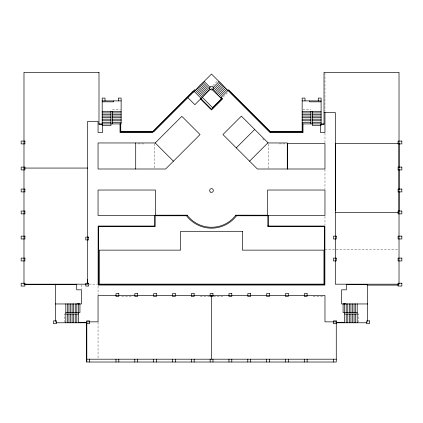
<?xml version="1.0" encoding="UTF-8"?>
<svg xmlns="http://www.w3.org/2000/svg" width="423" height="423" viewBox="0 0 423 423"><rect width="100%" height="100%" fill="white"/><g stroke="black" fill="none" stroke-linecap="round" stroke-linejoin="round"><path stroke-width="0.32" stroke-dasharray="2.12 1.59" d="M268.468 168.354L268.468 143.609M212.88 85.552L217.491 80.941M212.605 88.047L211.685 88.967L210.797 88.079M223.27 97.004L228.15 92.119M112.365 109.784L120.502 109.784M302.783 109.784L310.921 109.784M138.099 143.899L143.746 143.899M279.265 143.899L284.912 143.899M324.97 249.411L398.371 249.411M89.094 284.124L97.412 284.124M121.713 296.428L131.125 296.428M200.222 296.428L209.634 296.428M213.499 296.428L222.916 296.428M313.168 296.428L322.585 296.428M65.295 314.014L64.254 314.014L64.254 322.152M357.726 314.014L358.773 314.014L358.773 322.152M262.54 138.633L264.312 140.41M324.97 73.005L324.97 111.323M324.97 133.129L324.97 143.037M324.97 169.464L324.97 189.287M324.97 216.375L324.97 224.967M154.543 143.609L154.543 168.354M98.051 286.096L98.051 294.657M98.051 322.315L98.051 359.196M81.417 284.764L81.417 289.242"/><path stroke-width="0.63" d="M87.693 283.595L87.693 279.476M211.569 359.196L211.569 295.481M335.312 212.473L335.312 143.429L399.021 143.429L399.021 284.187L335.312 284.187L335.312 212.473L399.021 212.473M155.209 142.958L181.837 116.325L200.063 134.551L165.61 169.004L98.051 169.004L98.051 142.958L155.209 142.958L173.435 161.179M213.065 87.587L219.061 81.591M212.79 90.078L220.172 82.702M213.901 91.188L221.282 83.812M215.011 92.299L222.392 84.917M216.121 93.409L223.503 86.028M217.232 94.519L224.608 87.138M218.342 95.624L225.718 88.248M219.452 96.735L226.828 89.359M220.557 97.845L228.547 89.856L270.35 131.638L302.159 131.638L302.159 98.078L304.983 98.078L304.983 100.901M236.261 147.865L254.683 129.449M249.575 161.179L267.997 142.763L241.369 116.129L222.947 134.551L257.401 169.004L324.959 169.004L324.959 143.55L287.296 143.55L287.296 169.004L287.296 142.958L267.801 142.958M187.183 215.185L186.469 215.73A31.418 31.418 0 0 0 236.547 215.73L235.828 215.185A30.519 30.519 0 0 1 187.183 215.185L155.484 215.217M102.186 100.901L121.131 100.901M302.159 100.901L321.099 100.901M102.186 101.843L113.597 101.843L113.597 100.901M321.099 101.843L309.689 101.843L309.689 100.901M102.186 111.355L121.131 111.355M302.159 111.355L321.099 111.355M324.018 112.513L335.312 112.513L335.312 210.559M102.186 112.92L110.953 112.92M112.365 112.92L121.131 112.92M302.159 112.92L310.921 112.92M312.333 112.92L321.099 112.92M102.186 114.49L110.953 114.49M112.365 114.49L121.131 114.49M302.159 114.49L310.921 114.49M312.333 114.49L321.099 114.49M102.186 116.061L110.953 116.061M112.365 116.061L121.131 116.061M302.159 116.061L310.921 116.061M312.333 116.061L321.099 116.061M102.186 117.631L110.953 117.631M112.365 117.631L121.131 117.631M302.159 117.631L310.921 117.631M312.333 117.631L321.099 117.631M102.186 119.196L110.953 119.196M112.365 119.196L121.131 119.196M302.159 119.196L310.921 119.196M312.333 119.196L321.099 119.196M102.186 120.767L110.953 120.767M112.365 120.767L121.131 120.767M302.159 120.767L310.921 120.767M312.333 120.767L321.099 120.767M102.186 122.337L110.953 122.337M112.365 122.337L121.131 122.337M302.159 122.337L310.921 122.337M312.333 122.337L321.099 122.337M98.993 123.907L121.131 123.907L121.131 98.078L118.303 98.078L118.303 100.901M302.159 123.907L324.018 123.907M302.995 131.971L270.223 131.971L269.832 132.362L211.505 74.036L153.618 131.923L153.226 131.537L193.142 91.622L193.528 92.008M23.984 168.063L87.693 168.063M235.828 215.185L267.526 215.217M155.484 215.492L98.051 215.492L98.051 190.033L155.484 190.033L155.484 215.767L186.913 215.767L186.913 215.217M267.526 215.492L324.959 215.492L324.959 190.033L267.526 190.033L267.526 215.767L236.097 215.767L236.097 215.217M267.838 226.046L324.88 226.046L324.88 285.049L98.131 285.049L98.131 226.046L154.622 226.046L154.622 215.492M24.64 284.61L76.711 284.61L76.711 289.834L81.417 289.834L81.417 303.957L55.371 303.957M367.65 285.128L398.371 285.128M367.64 303.957L341.594 303.957L341.594 289.834L346.3 289.834L346.3 284.61L367.64 284.61L367.65 321.469M65.819 312.602L79.942 312.602L79.942 303.836L76.806 303.836L76.806 312.602M357.202 312.602L343.079 312.602L343.079 303.836L346.215 303.836L346.215 312.602M65.819 314.014L78.377 314.014M344.65 314.014L357.202 314.014M78.377 322.305L86.752 322.305M336.269 322.305L344.65 322.305M56.005 322.775L86.752 322.775M336.269 322.775L367.016 322.775M86.741 323.706L89.565 323.706L89.565 320.883L86.741 320.883L86.752 362.019L86.752 321.845L98.051 321.845L98.051 295.481L324.97 295.481L324.97 321.855L336.269 321.855L336.269 362.019L86.741 362.019M86.741 359.196L336.269 359.196M228.325 90.078L270.223 131.971L270.223 132.521L302.995 132.521L302.995 123.907M221.171 97.237L222.715 98.776L211.505 109.985L200.301 98.776M220.78 97.623L221.938 98.776L211.505 109.208L200.687 98.39M204.129 81.412L210.199 87.487M211.976 89.264L221.493 98.776L212.616 107.654L194.638 89.681L152.661 131.659L120.761 131.659L120.761 123.907M203.019 82.522L210.025 89.528L194.866 104.687L187.86 97.681M201.908 83.632L208.914 90.638M200.798 84.743L207.804 91.749M199.688 85.853L206.694 92.859M198.577 86.964L205.583 93.969M197.467 88.069L204.478 95.08M196.362 89.179L203.368 96.185M194.141 91.4L201.147 98.406M399.026 167.503L399.021 72.344L324.018 72.344L324.023 124.505L320.46 124.505L320.46 132.505L324.964 132.505L324.964 112.513M399.021 169.729L399.021 189.456M399.026 191.931L399.021 211.156M357.202 303.836L357.202 322.775M355.632 303.836L355.632 312.602M355.632 314.014L355.632 322.775M354.062 303.836L354.062 312.602M354.062 314.014L354.062 322.775M352.496 303.836L352.496 312.602M352.496 314.014L352.496 322.775M350.926 303.836L350.926 312.602M350.926 314.014L350.926 322.775M349.356 303.836L349.356 312.602M349.356 314.014L349.356 322.775M347.785 303.836L347.785 312.602M347.785 314.014L347.785 322.775M346.215 314.014L346.215 322.775M344.65 303.836L344.65 322.775M333.435 359.196L333.435 362.019M318.276 100.901L318.276 98.078L321.099 98.078L321.099 125.478L312.333 125.478L312.333 111.355M310.921 111.355L310.921 123.907M307.119 359.196L307.119 362.019M304.296 359.196L304.296 362.019M302.519 123.907L302.519 131.971M288.29 359.196L288.29 362.019M285.467 359.196L285.467 362.019M269.462 359.196L269.462 362.019M268.388 215.492L268.388 226.046M267.838 215.492L267.838 226.596L324.33 226.596L324.33 284.499L98.681 284.499L98.681 226.596L155.172 226.596L155.172 215.492M266.638 359.196L266.638 362.019M250.628 359.196L250.628 362.019M247.804 359.196L247.804 362.019M231.799 359.196L231.799 362.019M228.975 359.196L228.975 362.019M212.97 359.196L212.97 362.019M210.146 359.196L210.146 362.019M194.141 359.196L194.141 362.019M191.312 359.196L191.312 362.019M175.307 359.196L175.307 362.019M172.484 359.196L172.484 362.019M156.478 359.196L156.478 362.019M153.655 359.196L153.655 362.019M137.649 359.196L137.649 362.019M135.714 142.958L135.714 169.004M134.821 359.196L134.821 362.019M120.492 123.907L120.492 131.971L152.793 131.971L152.793 132.521L120.021 132.521L120.021 123.907M118.815 359.196L118.815 362.019M115.992 359.196L115.992 362.019M112.365 111.355L112.365 123.907M110.953 111.355L110.953 125.478L102.186 125.478L102.186 98.078L105.015 98.078L105.015 100.901M89.565 359.196L89.565 362.019M78.377 303.836L78.377 322.775M76.806 314.014L76.806 322.775M75.236 303.836L75.236 312.602M75.236 314.014L75.236 322.775M73.665 303.836L73.665 312.602M73.665 314.014L73.665 322.775M72.095 303.836L72.095 312.602M72.095 314.014L72.095 322.775M70.53 303.836L70.53 312.602M70.53 314.014L70.53 322.775M68.96 303.836L68.96 312.602M68.96 314.014L68.96 322.775M67.389 303.836L67.389 312.602M67.389 314.014L67.389 322.775M65.819 303.836L65.819 322.775M55.371 284.61L55.371 321.469M98.993 72.344L23.984 72.344L23.984 284.187L87.693 284.187L87.693 121.301L98.051 121.301L98.051 132.505L102.551 132.505L102.551 124.505L98.993 124.505L98.993 72.344M24.915 141.076L21.15 141.076L21.15 143.899L24.915 143.899L24.915 141.076M401.85 141.076L398.085 141.076L398.085 143.899L401.85 143.899L401.85 141.076M24.925 167.101L21.161 167.101L21.161 169.924L24.925 169.924L24.925 167.101M401.85 167.101L398.085 167.101L398.085 169.924L401.85 169.924L401.85 167.101M24.925 189.07L21.161 189.07L21.161 191.894L24.925 191.894L24.925 189.07M401.85 189.07L398.085 189.07L398.085 191.894L401.85 191.894L401.85 189.07M24.925 211.04L21.161 211.04L21.161 213.864L24.925 213.864L24.925 211.04M401.85 211.04L398.085 211.04L398.085 213.864L401.85 213.864L401.85 211.04M242.421 231.302L180.595 231.302L180.595 250.136L99.32 250.136L99.32 284.124L323.955 284.124L323.955 250.136L242.421 250.136L242.421 231.302M24.925 236.145L21.161 236.145L21.161 238.969L24.925 238.969L24.925 236.145M336.259 236.145L333.435 236.145L333.435 238.969L336.259 238.969L336.259 236.145M401.85 236.145L398.085 236.145L398.085 238.969L401.85 238.969L401.85 236.145M88.624 237.107L85.8 237.107L85.8 239.936L88.624 239.936L88.624 237.107M24.915 258.115L21.15 258.115L21.15 260.938L24.915 260.938L24.915 258.115M336.259 258.115L333.435 258.115L333.435 260.938L336.259 260.938L336.259 258.115M401.85 258.115L398.085 258.115L398.085 260.938L401.85 260.938L401.85 258.115M24.925 283.22L21.161 283.22L21.161 286.048L24.925 286.048L24.925 283.22M88.624 283.246L85.8 283.246L85.8 286.07L88.624 286.07L88.624 283.246M401.85 283.22L398.085 283.22L398.085 286.048L401.85 286.048L401.85 283.22M118.815 293.599L115.992 293.599L115.992 296.428L118.815 296.428L118.815 293.599M137.649 293.599L134.821 293.599L134.821 296.428L137.649 296.428L137.649 293.599M156.478 293.599L153.655 293.599L153.655 296.428L156.478 296.428L156.478 293.599M175.307 293.599L172.484 293.599L172.484 296.428L175.307 296.428L175.307 293.599M194.141 293.599L191.312 293.599L191.312 296.428L194.141 296.428L194.141 293.599M212.97 293.599L210.146 293.599L210.146 296.428L212.97 296.428L212.97 293.599M231.799 293.599L228.975 293.599L228.975 296.428L231.799 296.428L231.799 293.599M250.628 293.599L247.804 293.599L247.804 296.428L250.628 296.428L250.628 293.599M269.462 293.599L266.638 293.599L266.638 296.428L269.462 296.428L269.462 293.599M288.29 293.599L285.467 293.599L285.467 296.428L288.29 296.428L288.29 293.599M307.119 293.599L304.296 293.599L304.296 296.428L307.119 296.428L307.119 293.599M56.296 320.883L53.467 320.883L53.467 323.706L56.296 323.706L56.296 320.883M336.248 320.883L333.419 320.883L333.419 323.706L336.248 323.706L336.248 320.883M369.517 320.883L366.693 320.883L366.693 323.706L369.517 323.706L369.517 320.883M210.569 89.702A1.845 1.845 0 0 0 213.34 88.106A1.845 1.845 0 0 0 210.569 86.504A1.845 1.845 0 0 0 210.569 89.702M210.569 192.105A1.845 1.845 0 0 0 213.34 190.503A1.845 1.845 0 0 0 210.569 188.907A1.845 1.845 0 0 0 210.569 192.105"/></g></svg>
